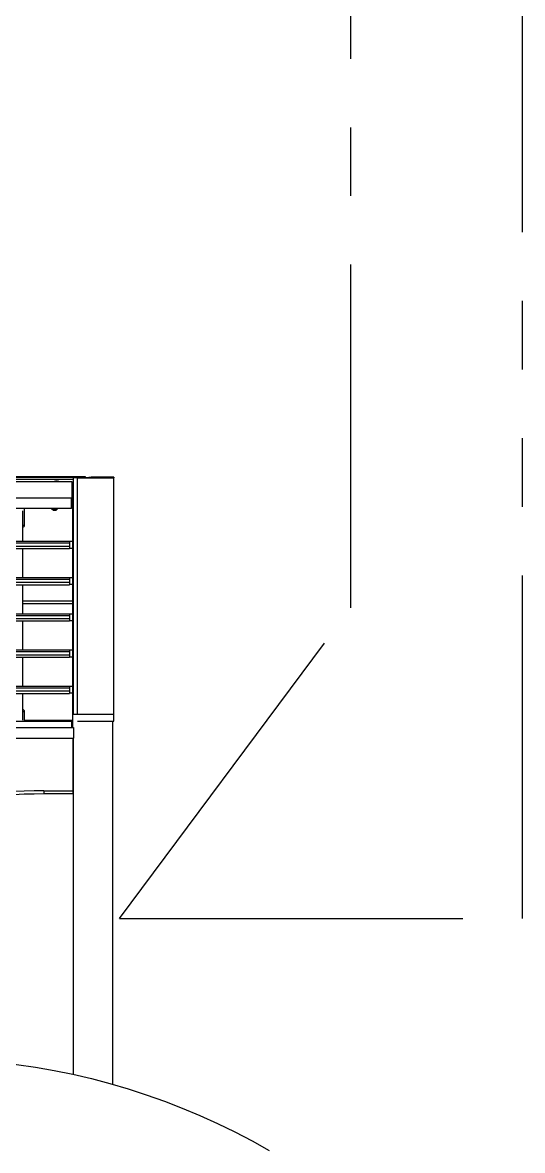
# Model space of a CAD drawing. Header units: millimetres. Extents: x 10547 to 11305, y 9897 to 10391.
# Drawn here: x 10805.67 to 10810.3, y 10066.79 to 10077.22 of the extents above; entities that cross this region are included whole.
import ezdxf

# ---------------------------------------------------------------- set-up
doc = ezdxf.new("R2010")
doc.units = ezdxf.units.MM
doc.linetypes.add('PHANTOM2', pattern=[31.75, 15.875, -3.175, 3.175, -3.175, 3.175, -3.175])
for name, color, linetype in [('LG-AIRCON', 240, 'Continuous'), ('LG-RLRG', 3, 'Continuous'), ('LG-실내기', 6, 'Continuous'), ('제어선', 6, 'Continuous')]:
    doc.layers.add(name, color=color, linetype=linetype)

# ---------------------------------------------------------------- blocks, each defined once
blk = doc.blocks.new('15215')
at = {"layer": 'LG-RLRG', "color": 1}
blk.add_lwpolyline([(-7906.7, 12267.1, 0.226655), (-7172.6, 12209.6, -0.226655), (-6438.6, 12152.1, -13.252579)], format="xyb", dxfattribs=at)
at = {"layer": 'LG-실내기', "color": 0, "linetype": 'Continuous'}
for p, q in [((-6666.6, 12989), (-7649.6, 12989)), ((-6666.6, 12988), (-7649.6, 12988)), ((-6666.6, 12988), (-6666.6, 12989)), ((-6666.6, 12988), (-6662.6, 12988)), ((-6662.6, 12987.5), (-6662.6, 12988.5)), ((-6662.6, 12988.5), (-6659.6, 12988.5)), ((-6659.6, 12988.5), (-6659.6, 12987.5)), ((-6631.6, 12988.5), (-6659.6, 12988.5)), ((-6631.6, 12988.5), (-6631.6, 12987.5)), ((-6681.6, 12985.6), (-7633.1, 12985.6)), ((-6683.3, 12982.5), (-7631.3, 12982.5)), ((-6705.7, 12983.6), (-6704, 12983.9)), ((-6705.3, 12983.1), (-6705.7, 12983.6)), ((-6703, 12982.9), (-6705.3, 12983.1)), ((-6704, 12983.9), (-6701.4, 12983.9)), ((-6703.8, 12982.9), (-6702.8, 12983)), ((-6700.6, 12983.1), (-6703, 12982.9)), ((-6702.8, 12983), (-6701.9, 12982.9)), ((-6701.4, 12983.9), (-6699.9, 12983.5)), ((-6699.9, 12983.5), (-6700.6, 12983.1)), ((-6683.3, 12952.5), (-6683.3, 12982.5)), ((-6681.6, 12981), (-6683.3, 12981)), ((-6681.6, 12980), (-6683.3, 12980)), ((-6682.4, 12978.6), (-6681.6, 12978.6)), ((-6682.3, 12980), (-6682.3, 12973.4)), ((-6676.6, 12987.5), (-6681.6, 12987.5)), ((-6681.6, 12693.5), (-6681.6, 12987.5)), ((-6676.6, 12693.5), (-6676.6, 12987.5)), ((-6676.6, 12987.5), (-6666.6, 12987.5)), ((-6666.6, 12987.5), (-6657.1, 12987.5)), ((-6657.1, 12987.5), (-6648.5, 12987.5)), ((-6648.5, 12987.5), (-6641.4, 12987.5)), ((-6641.4, 12987.5), (-6636.1, 12987.5)), ((-6636.1, 12987.5), (-6632.7, 12987.5)), ((-6632.7, 12987.5), (-6631.6, 12987.5)), ((-6631.6, 12685.4), (-6631.6, 12987.5)), ((-6683.8, 12962.5), (-7630.8, 12962.5)), ((-6683.8, 12956), (-6683.8, 12962.5)), ((-6682.3, 12693.5), (-6682.3, 12973.4)), ((-6681.6, 12973.4), (-6682.3, 12973.4)), ((-6683.8, 12949.5), (-7630.8, 12949.5)), ((-6744.9, 12946.5), (-6744.9, 12928.9)), ((-6744.9, 12946.5), (-6744.9, 12946.5)), ((-6742.3, 12928.9), (-6742.3, 12949.5)), ((-6708.7, 12949.5), (-6706.5, 12947.6)), ((-6708.3, 12949.5), (-6704.8, 12948.1)), ((-6706.5, 12947.6), (-6703.2, 12947.6)), ((-6704.8, 12948.1), (-6701.4, 12949.5)), ((-6703.2, 12947.6), (-6701, 12949.5)), ((-6683.3, 12952.5), (-6683.9, 12952.5)), ((-6683.8, 12949.5), (-6683.8, 12956)), ((-6682.3, 12952.5), (-6683.3, 12952.5)), ((-6744.9, 12928.9), (-6744.9, 12927.2)), ((-6744.9, 12928.9), (-6743.1, 12928.9)), ((-6744.9, 12927.2), (-6744.8, 12926.5)), ((-6744.7, 12926.5), (-6744.8, 12926.5)), ((-6744.8, 12926.5), (-6744.8, 12926.5)), ((-6744.8, 12926.4), (-6744.8, 12908.8)), ((-6743.1, 12928.9), (-6742.3, 12928.9)), ((-7618.3, 12908.8), (-6686.3, 12908.8)), ((-7618.3, 12906.8), (-6686.3, 12906.8)), ((-6686.3, 12908.8), (-6686.3, 12906.8)), ((-6682.3, 12908.4), (-6686.3, 12908.4)), ((-6686.3, 12906.8), (-6686.3, 12904.9)), ((-6686.3, 12904.9), (-6686.3, 12902.9)), ((-7618.3, 12902.9), (-6686.3, 12902.9)), ((-7618.3, 12899.8), (-6686.3, 12899.8)), ((-6744.8, 12899.8), (-6744.8, 12863.8)), ((-6686.3, 12902.9), (-6686.3, 12899.8)), ((-6686.3, 12900.4), (-6682.3, 12900.4)), ((-7618.3, 12863.8), (-6686.3, 12863.8)), ((-7618.3, 12861.8), (-6686.3, 12861.8)), ((-6686.3, 12863.8), (-6686.3, 12861.8)), ((-6682.3, 12863.4), (-6686.3, 12863.4)), ((-6686.3, 12861.8), (-6686.3, 12859.9)), ((-7618.3, 12857.9), (-6686.3, 12857.9)), ((-7618.3, 12854.8), (-6686.3, 12854.8)), ((-6744.8, 12854.8), (-6744.8, 12818.8)), ((-6686.3, 12859.9), (-6686.3, 12857.9)), ((-6686.3, 12857.9), (-6686.3, 12854.8)), ((-6686.3, 12855.4), (-6682.3, 12855.4)), ((-6744.8, 12834.7), (-6682.3, 12834.7)), ((-6682.3, 12831.2), (-6744.8, 12831.2)), ((-7618.3, 12818.8), (-6686.3, 12818.8)), ((-7618.3, 12816.8), (-6686.3, 12816.8)), ((-7618.3, 12812.9), (-6686.3, 12812.9)), ((-7618.3, 12809.8), (-6686.3, 12809.8)), ((-6744.8, 12809.8), (-6744.8, 12773.8)), ((-6686.4, 12818.7), (-6682.3, 12818.7)), ((-6686.3, 12818.8), (-6686.3, 12816.8)), ((-6682.3, 12818.4), (-6686.3, 12818.4)), ((-6686.3, 12816.8), (-6686.3, 12814.9)), ((-6686.3, 12814.9), (-6686.3, 12812.9)), ((-6686.3, 12812.9), (-6686.3, 12809.8)), ((-6686.3, 12810.4), (-6682.3, 12810.4)), ((-7618.3, 12773.8), (-6686.3, 12773.8)), ((-7618.3, 12771.8), (-6686.3, 12771.8)), ((-7618.3, 12767.9), (-6686.3, 12767.9)), ((-7618.3, 12764.8), (-6686.3, 12764.8)), ((-6744.8, 12764.8), (-6744.8, 12728.8)), ((-6686.3, 12773.8), (-6686.3, 12771.8)), ((-6682.3, 12773.4), (-6686.3, 12773.4)), ((-6686.3, 12771.8), (-6686.3, 12769.9)), ((-6686.3, 12769.9), (-6686.3, 12767.9)), ((-6686.3, 12767.9), (-6686.3, 12764.8)), ((-6686.3, 12765.4), (-6682.3, 12765.4)), ((-7618.3, 12728.8), (-6686.3, 12728.8)), ((-7618.3, 12726.8), (-6686.3, 12726.8)), ((-7618.3, 12722.9), (-6686.3, 12722.9)), ((-6686.3, 12728.8), (-6686.3, 12726.8)), ((-6682.3, 12728.4), (-6686.3, 12728.4)), ((-6686.3, 12726.8), (-6686.3, 12724.9)), ((-6686.3, 12724.9), (-6686.3, 12722.9)), ((-6686.3, 12722.9), (-6686.3, 12719.8)), ((-7618.3, 12719.8), (-6686.3, 12719.8)), ((-6744.8, 12719.8), (-6744.8, 12699.5)), ((-6686.3, 12720.4), (-6682.3, 12720.4)), ((-6744.8, 12699.5), (-6744.9, 12698.7)), ((-6744.9, 12698.7), (-6744.9, 12697.1)), ((-6744.9, 12697.1), (-6744.9, 12686.5)), ((-6743.1, 12697.1), (-6744.9, 12697.1)), ((-6744.8, 12699.5), (-6744.8, 12699.5)), ((-6744.8, 12699.5), (-6744.7, 12699.5)), ((-6742.3, 12697.1), (-6743.1, 12697.1)), ((-6742.3, 12685.4), (-6742.3, 12697.1)), ((-6682.5, 12677.4), (-6682.5, 12693.5)), ((-6671.7, 12693.5), (-6682.5, 12693.5)), ((-6661.3, 12693.5), (-6671.7, 12693.5)), ((-6651.7, 12693.5), (-6661.3, 12693.5)), ((-6643.7, 12693.5), (-6651.7, 12693.5)), ((-6637.6, 12693.5), (-6643.7, 12693.5)), ((-6633.8, 12693.5), (-6637.6, 12693.5)), ((-6632.5, 12693.5), (-6633.8, 12693.5)), ((-7630.8, 12685.4), (-6683.8, 12685.4)), ((-6744.9, 12686.5), (-6744.9, 12686.5)), ((-6682.5, 12686), (-6742.4, 12686)), ((-6683.3, 12680.5), (-6683.9, 12680.5)), ((-6683.8, 12685.4), (-6683.8, 12681.5)), ((-6683.8, 12681.5), (-6683.8, 12677.4)), ((-6683.3, 12677.4), (-6683.3, 12680.5)), ((-6683.3, 12680.5), (-6682.5, 12680.5)), ((-6676.6, 12685.4), (-6666.6, 12685.4)), ((-6666.6, 12685.4), (-6657.1, 12685.4)), ((-6657.1, 12685.4), (-6648.5, 12685.4)), ((-6648.5, 12685.4), (-6641.4, 12685.4)), ((-6641.4, 12685.4), (-6636.1, 12685.4)), ((-6636.1, 12685.4), (-6632.7, 12685.4)), ((-6632.7, 12685.4), (-6631.6, 12685.4)), ((-6632.5, 12234.2), (-6632.5, 12685.4)), ((-7628.7, 12677.4), (-6681.7, 12677.4)), ((-6681.7, 12677.4), (-6681.7, 12670.9)), ((-6681.7, 12670.9), (-6681.7, 12664.4)), ((-7628.7, 12664.4), (-6681.7, 12664.4)), ((-6682.2, 12664.4), (-6682.2, 12598.9)), ((-6681.7, 12246.6), (-6681.7, 12664.4)), ((-6718.2, 12598.9), (-6682.2, 12598.9)), ((-6718.2, 12598.9), (-6718.2, 12594.9)), ((-6682.2, 12598.9), (-6682.2, 12594.9)), ((-6682.2, 12594.9), (-6718.2, 12594.9))]:
    blk.add_line(p, q, dxfattribs=at)
for centre, radius, start, end in [((-6744.7, 12928.9), 2.4, 270, 0), ((-6744.7, 12697.1), 2.4, 0, 90), ((-6718.2, 11794.9), 804, 90, 104.0699), ((-6718.2, 11794.9), 800, 90, 104.0699)]:
    blk.add_arc(centre, radius, start, end, dxfattribs=at)

msp = doc.modelspace()

# ---------------------------------------------------------------- linework, layer by layer
at = {"layer": '제어선', "linetype": 'PHANTOM2', "ltscale": 0.2}
for p, q in [((10808.707, 10071.809), (10808.707, 10113.812, 0)), ((10810.296, 10068.933), (10810.296, 10113.812, 0)), ((10806.569, 10068.933), (10808.707, 10071.809)), ((10806.569, 10068.933), (10810.296, 10068.933))]:
    msp.add_line(p, q, dxfattribs=at)

# ---------------------------------------------------------------- block references
at = {"layer": 'LG-AIRCON', "xscale": 0.007449840356167105, "yscale": 0.007449840356167105, "zscale": 0.007449840356167105}
msp.add_blockref('15215', (10855.918, 9976.255), dxfattribs=at)

doc.saveas('drawing.dxf')
